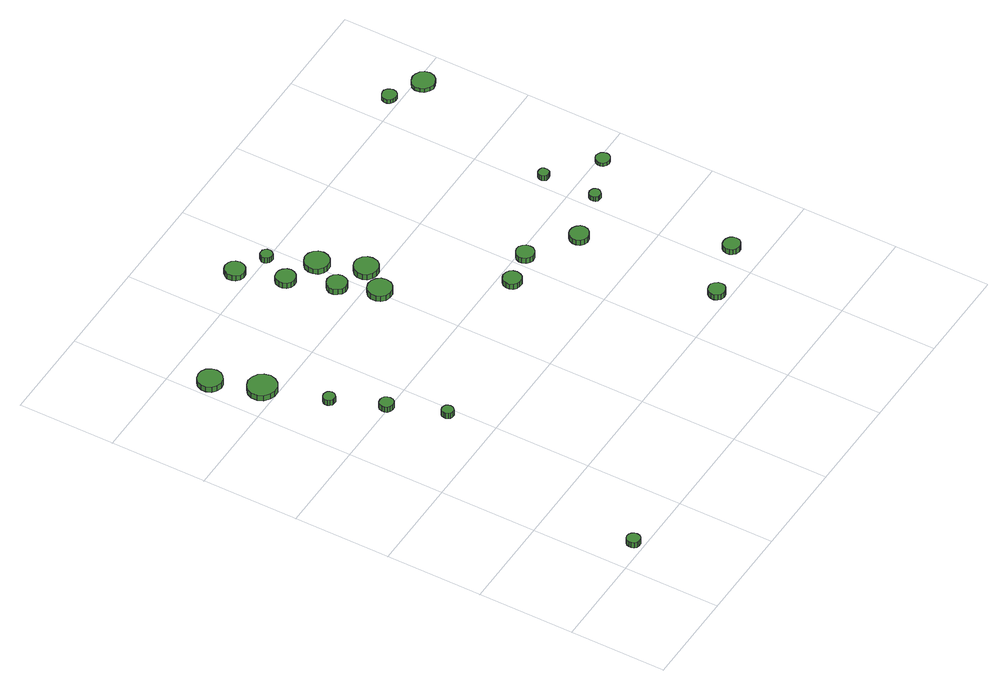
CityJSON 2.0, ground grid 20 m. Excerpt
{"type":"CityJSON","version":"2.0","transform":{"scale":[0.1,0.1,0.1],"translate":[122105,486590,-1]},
"CityObjects":{
"tree1":{"type":"SolitaryVegetationObject","attributes":{"function":"something"},"geometry":[{"type":"MultiSurface","lod":"1","boundaries":[[[0,1,2,3,4,5,6,7,8,9,10,11,12,13,14]],[[15,16,17,18,19,20,21,22,23,24,25,26,27,28,29]],[[0,29,28,1]],[[1,28,27,2]],[[2,27,26,3]],[[3,26,25,4]],[[4,25,24,5]],[[5,24,23,6]],[[6,23,22,7]],[[7,22,21,8]],[[8,21,20,9]],[[9,20,19,10]],[[10,19,18,11]],[[11,18,17,12]],[[12,17,16,13]],[[13,16,15,14]],[[14,15,29,0]]]}]},
"tree2":{"type":"SolitaryVegetationObject","attributes":{"function":"something"},"geometry":[{"type":"MultiSurface","lod":"1","boundaries":[[[30,31,32,33,34,35,36,37,38,39,40,41,42,43,44]],[[45,46,47,48,49,50,51,52,53,54,55,56,57,58,59]],[[30,59,58,31]],[[31,58,57,32]],[[32,57,56,33]],[[33,56,55,34]],[[34,55,54,35]],[[35,54,53,36]],[[36,53,52,37]],[[37,52,51,38]],[[38,51,50,39]],[[39,50,49,40]],[[40,49,48,41]],[[41,48,47,42]],[[42,47,46,43]],[[43,46,45,44]],[[44,45,59,30]]]}]},
"tree3":{"type":"SolitaryVegetationObject","attributes":{"function":"something"},"geometry":[{"type":"MultiSurface","lod":"1","boundaries":[[[60,61,62,63,64,65,66,67,68,69,70,71,72,73,74]],[[75,76,77,78,79,80,81,82,83,84,85,86,87,88,89]],[[60,89,88,61]],[[61,88,87,62]],[[62,87,86,63]],[[63,86,85,64]],[[64,85,84,65]],[[65,84,83,66]],[[66,83,82,67]],[[67,82,81,68]],[[68,81,80,69]],[[69,80,79,70]],[[70,79,78,71]],[[71,78,77,72]],[[72,77,76,73]],[[73,76,75,74]],[[74,75,89,60]]]}]},
"tree4":{"type":"SolitaryVegetationObject","attributes":{"function":"something"},"geometry":[{"type":"MultiSurface","lod":"1","boundaries":[[[90,91,92,93,94,95,96,97,98,99,100,101,102,103,104]],[[105,106,107,108,109,110,111,112,113,114,115,116,117,118,119]],[[90,119,118,91]],[[91,118,117,92]],[[92,117,116,93]],[[93,116,115,94]],[[94,115,114,95]],[[95,114,113,96]],[[96,113,112,97]],[[97,112,111,98]],[[98,111,110,99]],[[99,110,109,100]],[[100,109,108,101]],[[101,108,107,102]],[[102,107,106,103]],[[103,106,105,104]],[[104,105,119,90]]]}]},
"tree5":{"type":"SolitaryVegetationObject","attributes":{"function":"something"},"geometry":[{"type":"MultiSurface","lod":"1","boundaries":[[[120,121,122,123,124,125,126,127,128,129,130,131,132,133,134]],[[135,136,137,138,139,140,141,142,143,144,145,146,147,148,149]],[[120,149,148,121]],[[121,148,147,122]],[[122,147,146,123]],[[123,146,145,124]],[[124,145,144,125]],[[125,144,143,126]],[[126,143,142,127]],[[127,142,141,128]],[[128,141,140,129]],[[129,140,139,130]],[[130,139,138,131]],[[131,138,137,132]],[[132,137,136,133]],[[133,136,135,134]],[[134,135,149,120]]]}]},
"tree6":{"type":"SolitaryVegetationObject","attributes":{"function":"something"},"geometry":[{"type":"MultiSurface","lod":"1","boundaries":[[[150,151,152,153,154,155,156,157,158,159,160,161,162,163,164]],[[165,166,167,168,169,170,171,172,173,174,175,176,177,178,179]],[[150,179,178,151]],[[151,178,177,152]],[[152,177,176,153]],[[153,176,175,154]],[[154,175,174,155]],[[155,174,173,156]],[[156,173,172,157]],[[157,172,171,158]],[[158,171,170,159]],[[159,170,169,160]],[[160,169,168,161]],[[161,168,167,162]],[[162,167,166,163]],[[163,166,165,164]],[[164,165,179,150]]]}]},
"tree7":{"type":"SolitaryVegetationObject","attributes":{"function":"something"},"geometry":[{"type":"MultiSurface","lod":"1","boundaries":[[[180,181,182,183,184,185,186,187,188,189,190,191,192,193,194]],[[195,196,197,198,199,200,201,202,203,204,205,206,207,208,209]],[[180,209,208,181]],[[181,208,207,182]],[[182,207,206,183]],[[183,206,205,184]],[[184,205,204,185]],[[185,204,203,186]],[[186,203,202,187]],[[187,202,201,188]],[[188,201,200,189]],[[189,200,199,190]],[[190,199,198,191]],[[191,198,197,192]],[[192,197,196,193]],[[193,196,195,194]],[[194,195,209,180]]]}]},
"tree8":{"type":"SolitaryVegetationObject","attributes":{"function":"something"},"geometry":[{"type":"MultiSurface","lod":"1","boundaries":[[[210,211,212,213,214,215,216,217,218,219,220,221,222,223,224]],[[225,226,227,228,229,230,231,232,233,234,235,236,237,238,239]],[[210,239,238,211]],[[211,238,237,212]],[[212,237,236,213]],[[213,236,235,214]],[[214,235,234,215]],[[215,234,233,216]],[[216,233,232,217]],[[217,232,231,218]],[[218,231,230,219]],[[219,230,229,220]],[[220,229,228,221]],[[221,228,227,222]],[[222,227,226,223]],[[223,226,225,224]],[[224,225,239,210]]]}]},
"tree9":{"type":"SolitaryVegetationObject","attributes":{"function":"something"},"geometry":[{"type":"MultiSurface","lod":"1","boundaries":[[[240,241,242,243,244,245,246,247,248,249,250,251,252,253,254]],[[255,256,257,258,259,260,261,262,263,264,265,266,267,268,269]],[[240,269,268,241]],[[241,268,267,242]],[[242,267,266,243]],[[243,266,265,244]],[[244,265,264,245]],[[245,264,263,246]],[[246,263,262,247]],[[247,262,261,248]],[[248,261,260,249]],[[249,260,259,250]],[[250,259,258,251]],[[251,258,257,252]],[[252,257,256,253]],[[253,256,255,254]],[[254,255,269,240]]]}]},
"tree10":{"type":"SolitaryVegetationObject","attributes":{"function":"something"},"geometry":[{"type":"MultiSurface","lod":"1","boundaries":[[[270,271,272,273,274,275,276,277,278,279,280,281,282,283,284]],[[285,286,287,288,289,290,291,292,293,294,295,296,297,298,299]],[[270,299,298,271]],[[271,298,297,272]],[[272,297,296,273]],[[273,296,295,274]],[[274,295,294,275]],[[275,294,293,276]],[[276,293,292,277]],[[277,292,291,278]],[[278,291,290,279]],[[279,290,289,280]],[[280,289,288,281]],[[281,288,287,282]],[[282,287,286,283]],[[283,286,285,284]],[[284,285,299,270]]]}]},
"tree11":{"type":"SolitaryVegetationObject","attributes":{"function":"something"},"geometry":[{"type":"MultiSurface","lod":"1","boundaries":[[[300,301,302,303,304,305,306,307,308,309,310,311,312,313,314]],[[315,316,317,318,319,320,321,322,323,324,325,326,327,328,329]],[[300,329,328,301]],[[301,328,327,302]],[[302,327,326,303]],[[303,326,325,304]],[[304,325,324,305]],[[305,324,323,306]],[[306,323,322,307]],[[307,322,321,308]],[[308,321,320,309]],[[309,320,319,310]],[[310,319,318,311]],[[311,318,317,312]],[[312,317,316,313]],[[313,316,315,314]],[[314,315,329,300]]]}]},
"tree12":{"type":"SolitaryVegetationObject","attributes":{"function":"something"},"geometry":[{"type":"MultiSurface","lod":"1","boundaries":[[[330,331,332,333,334,335,336,337,338,339,340,341,342,343,344]],[[345,346,347,348,349,350,351,352,353,354,355,356,357,358,359]],[[330,359,358,331]],[[331,358,357,332]],[[332,357,356,333]],[[333,356,355,334]],[[334,355,354,335]],[[335,354,353,336]],[[336,353,352,337]],[[337,352,351,338]],[[338,351,350,339]],[[339,350,349,340]],[[340,349,348,341]],[[341,348,347,342]],[[342,347,346,343]],[[343,346,345,344]],[[344,345,359,330]]]}]},
"tree13":{"type":"SolitaryVegetationObject","attributes":{"function":"something"},"geometry":[{"type":"MultiSurface","lod":"1","boundaries":[[[360,361,362,363,364,365,366,367,368,369,370,371,372,373,374]],[[375,376,377,378,379,380,381,382,383,384,385,386,387,388,389]],[[360,389,388,361]],[[361,388,387,362]],[[362,387,386,363]],[[363,386,385,364]],[[364,385,384,365]],[[365,384,383,366]],[[366,383,382,367]],[[367,382,381,368]],[[368,381,380,369]],[[369,380,379,370]],[[370,379,378,371]],[[371,378,377,372]],[[372,377,376,373]],[[373,376,375,374]],[[374,375,389,360]]]}]},
"tree14":{"type":"SolitaryVegetationObject","attributes":{"function":"something"},"geometry":[{"type":"MultiSurface","lod":"1","boundaries":[[[390,391,392,393,394,395,396,397,398,399,400,401,402,403,404]],[[405,406,407,408,409,410,411,412,413,414,415,416,417,418,419]],[[390,419,418,391]],[[391,418,417,392]],[[392,417,416,393]],[[393,416,415,394]],[[394,415,414,395]],[[395,414,413,396]],[[396,413,412,397]],[[397,412,411,398]],[[398,411,410,399]],[[399,410,409,400]],[[400,409,408,401]],[[401,408,407,402]],[[402,407,406,403]],[[403,406,405,404]],[[404,405,419,390]]]}]},
"tree15":{"type":"SolitaryVegetationObject","attributes":{"function":"something"},"geometry":[{"type":"MultiSurface","lod":"1","boundaries":[[[420,421,422,423,424,425,426,427,428,429,430,431,432,433,434]],[[435,436,437,438,439,440,441,442,443,444,445,446,447,448,449]],[[420,449,448,421]],[[421,448,447,422]],[[422,447,446,423]],[[423,446,445,424]],[[424,445,444,425]],[[425,444,443,426]],[[426,443,442,427]],[[427,442,441,428]],[[428,441,440,429]],[[429,440,439,430]],[[430,439,438,431]],[[431,438,437,432]],[[432,437,436,433]],[[433,436,435,434]],[[434,435,449,420]]]}]},
"tree16":{"type":"SolitaryVegetationObject","attributes":{"function":"something"},"geometry":[{"type":"MultiSurface","lod":"1","boundaries":[[[450,451,452,453,454,455,456,457,458,459,460,461,462,463,464]],[[465,466,467,468,469,470,471,472,473,474,475,476,477,478,479]],[[450,479,478,451]],[[451,478,477,452]],[[452,477,476,453]],[[453,476,475,454]],[[454,475,474,455]],[[455,474,473,456]],[[456,473,472,457]],[[457,472,471,458]],[[458,471,470,459]],[[459,470,469,460]],[[460,469,468,461]],[[461,468,467,462]],[[462,467,466,463]],[[463,466,465,464]],[[464,465,479,450]]]}]},
"tree17":{"type":"SolitaryVegetationObject","attributes":{"function":"something"},"geometry":[{"type":"MultiSurface","lod":"1","boundaries":[[[480,481,482,483,484,485,486,487,488,489,490,491,492,493,494]],[[495,496,497,498,499,500,501,502,503,504,505,506,507,508,509]],[[480,509,508,481]],[[481,508,507,482]],[[482,507,506,483]],[[483,506,505,484]],[[484,505,504,485]],[[485,504,503,486]],[[486,503,502,487]],[[487,502,501,488]],[[488,501,500,489]],[[489,500,499,490]],[[490,499,498,491]],[[491,498,497,492]],[[492,497,496,493]],[[493,496,495,494]],[[494,495,509,480]]]}]},
"tree18":{"type":"SolitaryVegetationObject","attributes":{"function":"something"},"geometry":[{"type":"MultiSurface","lod":"1","boundaries":[[[510,511,512,513,514,515,516,517,518,519,520,521,522,523,524]],[[525,526,527,528,529,530,531,532,533,534,535,536,537,538,539]],[[510,539,538,511]],[[511,538,537,512]],[[512,537,536,513]],[[513,536,535,514]],[[514,535,534,515]],[[515,534,533,516]],[[516,533,532,517]],[[517,532,531,518]],[[518,531,530,519]],[[519,530,529,520]],[[520,529,528,521]],[[521,528,527,522]],[[522,527,526,523]],[[523,526,525,524]],[[524,525,539,510]]]}]},
"tree19":{"type":"SolitaryVegetationObject","attributes":{"function":"something"},"geometry":[{"type":"MultiSurface","lod":"1","boundaries":[[[540,541,542,543,544,545,546,547,548,549,550,551,552,553,554]],[[555,556,557,558,559,560,561,562,563,564,565,566,567,568,569]],[[540,569,568,541]],[[541,568,567,542]],[[542,567,566,543]],[[543,566,565,544]],[[544,565,564,545]],[[545,564,563,546]],[[546,563,562,547]],[[547,562,561,548]],[[548,561,560,549]],[[549,560,559,550]],[[550,559,558,551]],[[551,558,557,552]],[[552,557,556,553]],[[553,556,555,554]],[[554,555,569,540]]]}]},
"tree20":{"type":"SolitaryVegetationObject","attributes":{"function":"something"},"geometry":[{"type":"MultiSurface","lod":"1","boundaries":[[[570,571,572,573,574,575,576,577,578,579,580,581,582,583,584]],[[585,586,587,588,589,590,591,592,593,594,595,596,597,598,599]],[[570,599,598,571]],[[571,598,597,572]],[[572,597,596,573]],[[573,596,595,574]],[[574,595,594,575]],[[575,594,593,576]],[[576,593,592,577]],[[577,592,591,578]],[[578,591,590,579]],[[579,590,589,580]],[[580,589,588,581]],[[581,588,587,582]],[[582,587,586,583]],[[583,586,585,584]],[[584,585,599,570]]]}]},
"tree21":{"type":"SolitaryVegetationObject","attributes":{"function":"something"},"geometry":[{"type":"MultiSurface","lod":"1","boundaries":[[[600,601,602,603,604,605,606,607,608,609,610,611,612,613,614]],[[615,616,617,618,619,620,621,622,623,624,625,626,627,628,629]],[[600,629,628,601]],[[601,628,627,602]],[[602,627,626,603]],[[603,626,625,604]],[[604,625,624,605]],[[605,624,623,606]],[[606,623,622,607]],[[607,622,621,608]],[[608,621,620,609]],[[609,620,619,610]],[[610,619,618,611]],[[611,618,617,612]],[[612,617,616,613]],[[613,616,615,614]],[[614,615,629,600]]]}]},
"tree22":{"type":"SolitaryVegetationObject","attributes":{"function":"something"},"geometry":[{"type":"MultiSurface","lod":"1","boundaries":[[[630,631,632,633,634,635,636,637,638,639,640,641,642,643,644]],[[645,646,647,648,649,650,651,652,653,654,655,656,657,658,659]],[[630,659,658,631]],[[631,658,657,632]],[[632,657,656,633]],[[633,656,655,634]],[[634,655,654,635]],[[635,654,653,636]],[[636,653,652,637]],[[637,652,651,638]],[[638,651,650,639]],[[639,650,649,640]],[[640,649,648,641]],[[641,648,647,642]],[[642,647,646,643]],[[643,646,645,644]],[[644,645,659,630]]]}]},
"tree23":{"type":"SolitaryVegetationObject","attributes":{"function":"something"},"geometry":[{"type":"MultiSurface","lod":"1","boundaries":[[[660,661,662,663,664,665,666,667,668,669,670,671,672,673,674]],[[675,676,677,678,679,680,681,682,683,684,685,686,687,688,689]],[[660,689,688,661]],[[661,688,687,662]],[[662,687,686,663]],[[663,686,685,664]],[[664,685,684,665]],[[665,684,683,666]],[[666,683,682,667]],[[667,682,681,668]],[[668,681,680,669]],[[669,680,679,670]],[[670,679,678,671]],[[671,678,677,672]],[[672,677,676,673]],[[673,676,675,674]],[[674,675,689,660]]]}]}
},
"vertices":[
[80,22,18],[79,28,18],[76,32,18],[71,35,18],[65,36,18],[60,34,18],[56,30,18],[54,25,18],[54,19,18],[56,14,18],[60,10,18],[65,8,18],[71,9,18],[76,12,18],[79,16,18],[79,16,5],[76,12,5],[71,9,5],[65,8,5],[60,10,5],[56,14,5],[54,19,5],[54,25,5],[56,30,5],[60,34,5],[65,36,5],[71,35,5],[76,32,5],[79,28,5],[80,22,5],
[50,919,27],[48,929,27],[42,938,27],[33,943,27],[23,944,27],[13,941,27],[5,934,27],[1,924,27],[1,914,27],[5,904,27],[13,898,27],[23,894,27],[33,895,27],[42,901,27],[48,909,27],[48,909,14],[42,901,14],[33,895,14],[23,894,14],[13,898,14],[5,904,14],[1,914,14],[1,924,14],[5,934,14],[13,941,14],[23,944,14],[33,943,14],[42,938,14],[48,929,14],[50,919,14],
[89,825,27],[86,837,27],[79,847,27],[68,853,27],[56,855,27],[45,851,27],[35,843,27],[30,832,27],[30,819,27],[35,808,27],[45,800,27],[56,796,27],[68,797,27],[79,804,27],[86,813,27],[86,813,14],[79,804,14],[68,797,14],[56,796,14],[45,800,14],[35,808,14],[30,819,14],[30,832,14],[35,843,14],[45,851,14],[56,855,14],[68,853,14],[79,847,14],[86,837,14],[89,825,14],
[110,703,26],[109,708,26],[106,712,26],[102,714,26],[97,715,26],[92,713,26],[88,710,26],[86,705,26],[86,700,26],[88,696,26],[92,692,26],[97,691,26],[102,691,26],[106,694,26],[109,698,26],[109,698,13],[106,694,13],[102,691,13],[97,691,13],[92,692,13],[88,696,13],[86,700,13],[86,705,13],[88,710,13],[92,713,13],[97,715,13],[102,714,13],[106,712,13],[109,708,13],[110,703,13],
[150,600,29],[149,606,29],[146,611,29],[141,614,29],[135,614,29],[129,613,29],[124,609,29],[122,603,29],[122,597,29],[124,592,29],[129,588,29],[135,586,29],[141,587,29],[146,589,29],[149,594,29],[149,594,16],[146,589,16],[141,587,16],[135,586,16],[129,588,16],[124,592,16],[122,597,16],[122,603,16],[124,609,16],[129,613,16],[135,614,16],[141,614,16],[146,611,16],[149,606,16],[150,600,16],
[186,490,32],[185,495,32],[182,499,32],[178,501,32],[173,502,32],[168,500,32],[165,497,32],[163,492,32],[163,487,32],[165,483,32],[168,479,32],[173,478,32],[178,478,32],[182,481,32],[185,485,32],[185,485,19],[182,481,19],[178,478,19],[173,478,19],[168,479,19],[165,483,19],[163,487,19],[163,492,19],[165,497,19],[168,500,19],[173,502,19],[178,501,19],[182,499,19],[185,495,19],[186,490,19],
[323,1029,26],[321,1037,26],[316,1044,26],[309,1048,26],[300,1049,26],[292,1046,26],[286,1040,26],[283,1033,26],[283,1024,26],[286,1017,26],[292,1011,26],[300,1008,26],[309,1009,26],[316,1013,26],[321,1020,26],[321,1020,13],[316,1013,13],[309,1009,13],[300,1008,13],[292,1011,13],[286,1017,13],[283,1024,13],[283,1033,13],[286,1040,13],[292,1046,13],[300,1049,13],[309,1048,13],[316,1044,13],[321,1037,13],[323,1029,13],
[354,936,26],[352,944,26],[347,951,26],[340,955,26],[332,956,26],[324,954,26],[317,948,26],[314,940,26],[314,932,26],[317,924,26],[324,918,26],[332,916,26],[340,917,26],[347,921,26],[352,928,26],[352,928,13],[347,921,13],[340,917,13],[332,916,13],[324,918,13],[317,924,13],[314,932,13],[314,940,13],[317,948,13],[324,954,13],[332,956,13],[340,955,13],[347,951,13],[352,944,13],[354,936,13],
[388,845,27],[386,853,27],[381,860,27],[374,864,27],[365,865,27],[357,862,27],[351,857,27],[347,849,27],[347,840,27],[351,833,27],[357,827,27],[365,824,27],[374,825,27],[381,829,27],[386,836,27],[386,836,14],[381,829,14],[374,825,14],[365,824,14],[357,827,14],[351,833,14],[347,840,14],[347,849,14],[351,857,14],[357,862,14],[365,865,14],[374,864,14],[381,860,14],[386,853,14],[388,845,14],
[420,768,28],[418,778,28],[412,786,28],[403,791,28],[393,792,28],[383,789,28],[375,782,28],[371,773,28],[371,762,28],[375,753,28],[383,746,28],[393,743,28],[403,744,28],[412,749,28],[418,757,28],[418,757,15],[412,749,15],[403,744,15],[393,743,15],[383,746,15],[375,753,15],[371,762,15],[371,773,15],[375,782,15],[383,789,15],[393,792,15],[403,791,15],[412,786,15],[418,778,15],[420,768,15],
[380,998,25],[379,1003,25],[376,1007,25],[372,1010,25],[367,1010,25],[362,1009,25],[358,1005,25],[356,1001,25],[356,996,25],[358,991,25],[362,987,25],[367,986,25],[372,986,25],[376,989,25],[379,993,25],[379,993,12],[376,989,12],[372,986,12],[367,986,12],[362,987,12],[358,991,12],[356,996,12],[356,1001,12],[358,1005,12],[362,1009,12],[367,1010,12],[372,1010,12],[376,1007,12],[379,1003,12],[380,998,12],
[426,908,25],[424,918,25],[418,926,25],[409,931,25],[398,933,25],[389,929,25],[381,922,25],[377,913,25],[377,903,25],[381,893,25],[389,886,25],[398,883,25],[409,884,25],[418,889,25],[424,898,25],[424,898,12],[418,889,12],[409,884,12],[398,883,12],[389,886,12],[381,893,12],[377,903,12],[377,913,12],[381,922,12],[389,929,12],[398,933,12],[409,931,12],[418,926,12],[424,918,12],[426,908,12],
[458,820,27],[456,830,27],[450,838,27],[441,843,27],[431,844,27],[421,841,27],[413,834,27],[409,825,27],[409,814,27],[413,805,27],[421,798,27],[431,795,27],[441,796,27],[450,801,27],[456,809,27],[456,809,14],[450,801,14],[441,796,14],[431,795,14],[421,798,14],[413,805,14],[409,814,14],[409,825,14],[413,834,14],[421,841,14],[431,844,14],[441,843,14],[450,838,14],[456,830,14],[458,820,14],
[560,565,31],[558,573,31],[554,579,31],[547,583,31],[539,584,31],[532,581,31],[526,576,31],[523,569,31],[523,561,31],[526,554,31],[532,549,31],[539,547,31],[547,547,31],[554,551,31],[558,558,31],[558,558,18],[554,551,18],[547,547,18],[539,547,18],[532,549,18],[526,554,18],[523,561,18],[523,569,18],[526,576,18],[532,581,18],[539,584,18],[547,583,18],[554,579,18],[558,573,18],[560,565,18],
[729,220,29],[728,227,29],[723,233,29],[717,237,29],[710,237,29],[703,235,29],[698,230,29],[695,224,29],[695,217,29],[698,210,29],[703,205,29],[710,203,29],[717,204,29],[723,207,29],[728,213,29],[728,213,16],[723,207,16],[717,204,16],[710,203,16],[703,205,16],[698,210,16],[695,217,16],[695,224,16],[698,230,16],[703,235,16],[710,237,16],[717,237,16],[723,233,16],[728,227,16],[729,220,16],
[635,581,27],[634,589,27],[629,595,27],[623,599,27],[615,600,27],[608,597,27],[602,592,27],[599,585,27],[599,578,27],[602,570,27],[608,565,27],[615,563,27],[623,564,27],[629,568,27],[634,574,27],[634,574,14],[629,568,14],[623,564,14],[615,563,14],[608,565,14],[602,570,14],[599,578,14],[599,585,14],[602,592,14],[608,597,14],[615,600,14],[623,599,14],[629,595,14],[634,589,14],[635,581,14],
[735,522,23],[733,530,23],[728,536,23],[721,540,23],[713,541,23],[705,539,23],[699,533,23],[696,526,23],[696,518,23],[699,510,23],[705,505,23],[713,502,23],[721,503,23],[728,507,23],[733,514,23],[733,514,10],[728,507,10],[721,503,10],[713,502,10],[705,505,10],[699,510,10],[696,518,10],[696,526,10],[699,533,10],[705,539,10],[713,541,10],[721,540,10],[728,536,10],[733,530,10],[735,522,10],
[855,262,21],[854,269,21],[850,274,21],[843,278,21],[836,279,21],[829,277,21],[824,272,21],[821,265,21],[821,258,21],[824,252,21],[829,247,21],[836,245,21],[843,245,21],[850,249,21],[854,255,21],[854,255,8],[850,249,8],[843,245,8],[836,245,8],[829,247,8],[824,252,8],[821,258,8],[821,265,8],[824,272,8],[829,277,8],[836,279,8],[843,278,8],[850,274,8],[854,269,8],[855,262,8],
[839,553,18],[838,558,18],[835,562,18],[831,564,18],[826,565,18],[821,563,18],[818,560,18],[816,556,18],[816,551,18],[818,546,18],[821,543,18],[826,542,18],[831,542,18],[835,545,18],[838,549,18],[838,549,7],[835,545,7],[831,542,7],[826,542,7],[821,543,7],[818,546,7],[816,551,7],[816,556,7],[818,560,7],[821,563,7],[826,565,7],[831,564,7],[835,562,7],[838,558,7],[839,553,7],
[835,663,20],[834,668,20],[832,672,20],[828,674,20],[823,674,20],[819,673,20],[816,670,20],[814,666,20],[814,661,20],[816,657,20],[819,654,20],[823,653,20],[828,653,20],[832,655,20],[834,659,20],[834,659,8],[832,655,8],[828,653,8],[823,653,8],[819,654,8],[816,657,8],[814,661,8],[814,666,8],[816,670,8],[819,673,8],[823,674,8],[828,674,8],[832,672,8],[834,668,8],[835,663,8],
[932,589,16],[931,595,16],[927,600,16],[922,603,16],[916,604,16],[910,602,16],[905,598,16],[903,592,16],[903,586,16],[905,581,16],[910,577,16],[916,575,16],[922,576,16],[927,579,16],[931,583,16],[931,583,8],[927,579,8],[922,576,8],[916,575,8],[910,577,8],[905,581,8],[903,586,8],[903,592,8],[905,598,8],[910,602,8],[916,604,8],[922,603,8],[927,600,8],[931,595,8],[932,589,8],
[873,1019,19],[872,1025,19],[868,1030,19],[863,1034,19],[857,1034,19],[851,1032,19],[846,1028,19],[843,1022,19],[843,1016,19],[846,1010,19],[851,1006,19],[857,1004,19],[863,1005,19],[868,1008,19],[872,1013,19],[872,1013,10],[868,1008,10],[863,1005,10],[857,1004,10],[851,1006,10],[846,1010,10],[843,1016,10],[843,1022,10],[846,1028,10],[851,1032,10],[857,1034,10],[863,1034,10],[868,1030,10],[872,1025,10],[873,1019,10],
[947,983,19],[945,993,19],[939,1001,19],[930,1005,19],[921,1006,19],[912,1003,19],[904,997,19],[900,988,19],[900,978,19],[904,970,19],[912,963,19],[921,960,19],[930,961,19],[939,966,19],[945,974,19],[945,974,10],[939,966,10],[930,961,10],[921,960,10],[912,963,10],[904,970,10],[900,978,10],[900,988,10],[904,997,10],[912,1003,10],[921,1006,10],[930,1005,10],[939,1001,10],[945,993,10],[947,983,10]
]}
